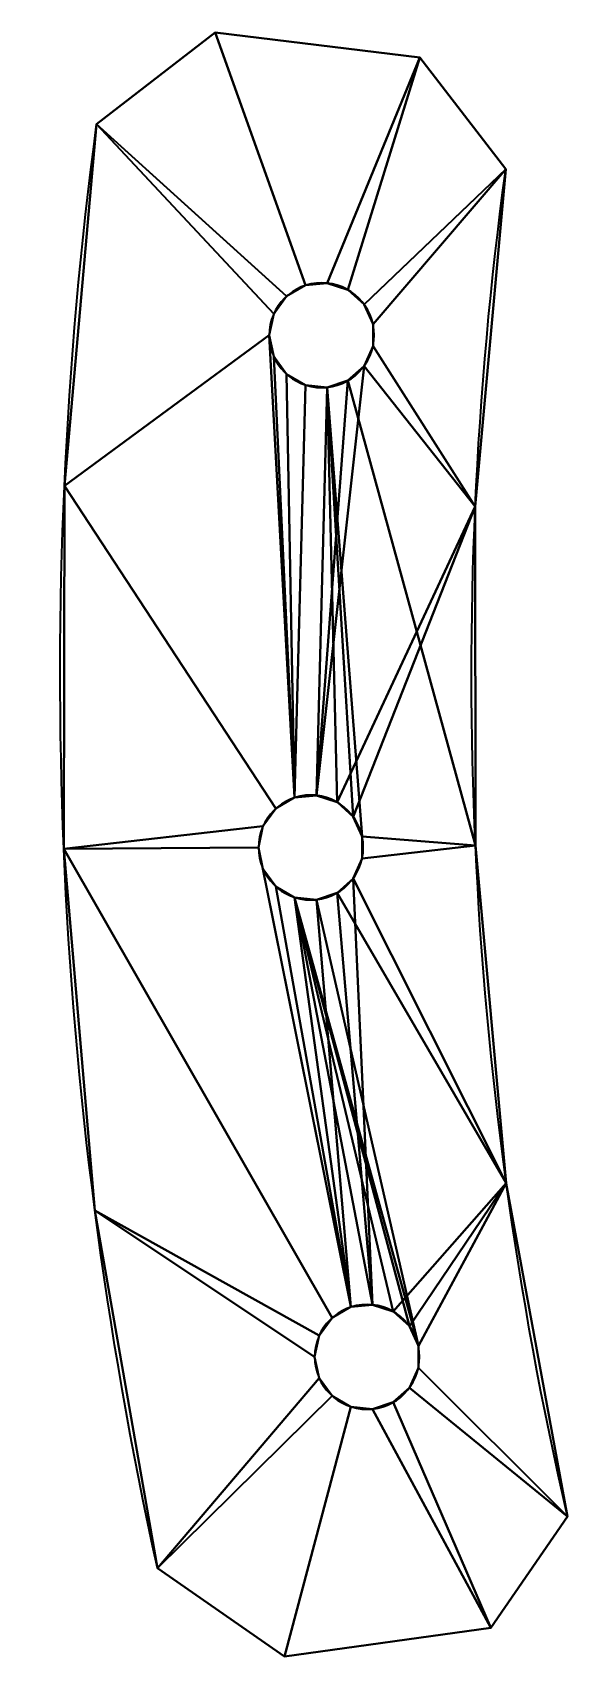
# Model space of a CAD drawing. Header units: millimetres. Extents: x 0 to 279, y 0 to 137.
# Drawn here: x 252.6 to 278.6, y 57.9 to 136.9 of the extents above; entities outside this region: 1.
import ezdxf

# ---------------------------------------------------------------- set-up
doc = ezdxf.new("R2010")
doc.units = ezdxf.units.MM
doc.layers.add('1', color=7, linetype='Continuous', true_color=0xffffff)
doc.layers.add('61', color=7, linetype='Continuous', true_color=0xffffff)

# ---------------------------------------------------------------- blocks, each defined once
blk = doc.blocks.new('UG_SURFACE_001')
at = {"layer": '1', "color": 252, "linetype": 'Continuous', "lineweight": 35}
for points in [[(255.759448, 132.422298, 3.5), (261.528254, 136.88086, 3.5), (265.911281, 124.592975, 3.5), (264.992982, 124.062799, 3.5)], [(264.992982, 124.062799, 5.5), (265.911281, 124.592975, 5.5), (261.528254, 136.88086, 5.5), (255.759448, 132.422298, 5.5)], [(261.528254, 136.88086, 5.5), (261.528254, 136.88086, 3.5), (255.759448, 132.422298, 3.5), (255.759448, 132.422298, 5.5)], [(266.965806, 124.70381, 3.5), (265.911281, 124.592975, 3.5), (261.528254, 136.88086, 3.5), (271.471292, 135.660008, 3.5)], [(271.471292, 135.660008, 5.5), (261.528254, 136.88086, 5.5), (265.911281, 124.592975, 5.5), (266.965806, 124.70381, 5.5)], [(271.471292, 135.660008, 5.5), (271.471292, 135.660008, 3.5), (261.528254, 136.88086, 3.5), (261.528254, 136.88086, 5.5)], [(267.974257, 124.376141, 3.5), (266.965806, 124.70381, 3.5), (271.471292, 135.660008, 3.5)], [(271.471292, 135.660008, 5.5), (266.965806, 124.70381, 5.5), (267.974257, 124.376141, 5.5)], [(271.471292, 135.660008, 3.5), (275.646567, 130.243257, 3.5), (268.762261, 123.666629, 3.5), (267.974257, 124.376141, 3.5)], [(267.974257, 124.376141, 5.5), (268.762261, 123.666629, 5.5), (275.646567, 130.243257, 5.5), (271.471292, 135.660008, 5.5)], [(271.471292, 135.660008, 3.5), (271.471292, 135.660008, 5.5), (275.646567, 130.243257, 5.5), (275.646567, 130.243257, 3.5)], [(264.369726, 123.204954, 3.5), (264.149278, 122.167781, 3.5), (254.191697, 114.848718, 3.5), (255.759448, 132.422298, 3.5)], [(255.759448, 132.422298, 5.5), (254.191697, 114.848718, 5.5), (264.149278, 122.167781, 5.5), (264.369726, 123.204954, 5.5)], [(254.191697, 114.848718, 3.5), (254.191697, 114.848718, 5.5), (255.759448, 132.422298, 5.5), (255.759448, 132.422298, 3.5)], [(255.759448, 132.422298, 3.5), (264.992982, 124.062799, 3.5), (264.369726, 123.204954, 3.5)], [(264.369726, 123.204954, 5.5), (264.992982, 124.062799, 5.5), (255.759448, 132.422298, 5.5)], [(275.646567, 130.243257, 3.5), (269.19353, 122.697949, 3.5), (268.762261, 123.666629, 3.5)], [(268.762261, 123.666629, 5.5), (269.19353, 122.697949, 5.5), (275.646567, 130.243257, 5.5)], [(269.19353, 121.637605, 3.5), (269.19353, 122.697949, 3.5), (275.646567, 130.243257, 3.5), (274.166405, 113.837369, 3.5)], [(274.166405, 113.837369, 5.5), (275.646567, 130.243257, 5.5), (269.19353, 122.697949, 5.5), (269.19353, 121.637605, 5.5)], [(275.646567, 130.243257, 3.5), (275.646567, 130.243257, 5.5), (274.166405, 113.837369, 5.5), (274.166405, 113.837369, 3.5)], [(264.992982, 124.062799, 3.5), (264.992982, 124.062799, 5.5), (264.369726, 123.204954, 5.5), (264.369726, 123.204954, 3.5)], [(265.911281, 124.592975, 3.5), (265.911281, 124.592975, 5.5), (264.992982, 124.062799, 5.5), (264.992982, 124.062799, 3.5)], [(266.965806, 124.70381, 3.5), (266.965806, 124.70381, 5.5), (265.911281, 124.592975, 5.5), (265.911281, 124.592975, 3.5)], [(267.974257, 124.376141, 3.5), (267.974257, 124.376141, 5.5), (266.965806, 124.70381, 5.5), (266.965806, 124.70381, 3.5)], [(268.762261, 123.666629, 3.5), (268.762261, 123.666629, 5.5), (267.974257, 124.376141, 5.5), (267.974257, 124.376141, 3.5)], [(264.369726, 123.204954, 3.5), (264.369726, 123.204954, 5.5), (264.149278, 122.167781, 5.5), (264.149278, 122.167781, 3.5)], [(269.19353, 122.697949, 3.5), (269.19353, 122.697949, 5.5), (268.762261, 123.666629, 5.5), (268.762261, 123.666629, 3.5)], [(269.19353, 121.637605, 3.5), (269.19353, 121.637605, 5.5), (269.19353, 122.697949, 5.5), (269.19353, 122.697949, 3.5)], [(254.191697, 114.848718, 3.5), (264.149278, 122.167781, 3.5), (265.383929, 99.692009, 3.5), (264.46566, 99.161834, 3.5)], [(264.46566, 99.161834, 5.5), (265.383929, 99.692009, 5.5), (264.149278, 122.167781, 5.5), (254.191697, 114.848718, 5.5)], [(264.149278, 122.167781, 3.5), (264.149278, 122.167781, 5.5), (264.369726, 121.130601, 5.5), (264.369726, 121.130601, 3.5)], [(265.383929, 99.692009, 3.5), (264.149278, 122.167781, 3.5), (264.369726, 121.130601, 3.5)], [(264.369726, 121.130601, 5.5), (264.149278, 122.167781, 5.5), (265.383929, 99.692009, 5.5)], [(268.762261, 120.668925, 3.5), (268.762261, 120.668925, 5.5), (269.19353, 121.637605, 5.5), (269.19353, 121.637605, 3.5)], [(274.166405, 113.837369, 3.5), (268.762261, 120.668925, 3.5), (269.19353, 121.637605, 3.5)], [(269.19353, 121.637605, 5.5), (268.762261, 120.668925, 5.5), (274.166405, 113.837369, 5.5)], [(264.369726, 121.130601, 3.5), (264.369726, 121.130601, 5.5), (264.992982, 120.272756, 5.5), (264.992982, 120.272756, 3.5)], [(264.369726, 121.130601, 3.5), (264.992982, 120.272756, 3.5), (265.383929, 99.692009, 3.5)], [(265.383929, 99.692009, 5.5), (264.992982, 120.272756, 5.5), (264.369726, 121.130601, 5.5)], [(264.992982, 120.272756, 3.5), (264.992982, 120.272756, 5.5), (265.911281, 119.74258, 5.5), (265.911281, 119.74258, 3.5)], [(264.992982, 120.272756, 3.5), (265.911281, 119.74258, 3.5), (265.383929, 99.692009, 3.5)], [(265.383929, 99.692009, 5.5), (265.911281, 119.74258, 5.5), (264.992982, 120.272756, 5.5)], [(267.446935, 99.475175, 3.5), (266.438484, 99.802844, 3.5), (268.762261, 120.668925, 3.5), (274.166405, 113.837369, 3.5)], [(267.974257, 119.959414, 3.5), (268.762261, 120.668925, 3.5), (266.438484, 99.802844, 3.5)], [(267.974257, 119.959414, 3.5), (267.974257, 119.959414, 5.5), (268.762261, 120.668925, 5.5), (268.762261, 120.668925, 3.5)], [(274.175644, 97.364835, 5.5), (274.166405, 113.837369, 5.5), (268.762261, 120.668925, 5.5), (267.974257, 119.959414, 5.5)], [(266.438484, 99.802844, 3.5), (265.383929, 99.692009, 3.5), (265.911281, 119.74258, 3.5), (266.965806, 119.631745, 3.5)], [(266.965806, 119.631745, 5.5), (265.911281, 119.74258, 5.5), (265.383929, 99.692009, 5.5), (266.438484, 99.802844, 5.5)], [(265.911281, 119.74258, 3.5), (265.911281, 119.74258, 5.5), (266.965806, 119.631745, 5.5), (266.965806, 119.631745, 3.5)], [(266.438484, 99.802844, 3.5), (266.965806, 119.631745, 3.5), (267.974257, 119.959414, 3.5)], [(266.965806, 119.631745, 5.5), (266.438484, 99.802844, 5.5), (267.446935, 99.475175, 5.5)], [(266.965806, 119.631745, 3.5), (266.965806, 119.631745, 5.5), (267.974257, 119.959414, 5.5), (267.974257, 119.959414, 3.5)], [(267.974257, 119.959414, 5.5), (266.965806, 119.631745, 5.5), (268.666208, 97.796991, 5.5), (274.175644, 97.364835, 5.5)], [(267.446935, 99.475175, 5.5), (268.234909, 98.765664, 5.5), (266.965806, 119.631745, 5.5)], [(268.234909, 98.765664, 5.5), (268.666208, 97.796991, 5.5), (266.965806, 119.631745, 5.5)], [(254.163355, 97.205356, 3.5), (254.191697, 114.848718, 3.5), (264.46566, 99.161834, 3.5), (263.842374, 98.303989, 3.5)], [(263.842374, 98.303989, 5.5), (264.46566, 99.161834, 5.5), (254.191697, 114.848718, 5.5), (254.163355, 97.205356, 5.5)], [(254.163355, 97.205356, 3.5), (254.163355, 97.205356, 5.5), (254.191697, 114.848718, 5.5), (254.191697, 114.848718, 3.5)], [(274.166405, 113.837369, 3.5), (268.234909, 98.765664, 3.5), (267.446935, 99.475175, 3.5)], [(274.166405, 113.837369, 3.5), (274.175644, 97.364835, 3.5), (268.666208, 97.796991, 3.5), (268.234909, 98.765664, 3.5)], [(274.166405, 113.837369, 3.5), (274.166405, 113.837369, 5.5), (274.175644, 97.364835, 5.5), (274.175644, 97.364835, 3.5)], [(265.383929, 99.692009, 3.5), (265.383929, 99.692009, 5.5), (264.46566, 99.161834, 5.5), (264.46566, 99.161834, 3.5)], [(266.438484, 99.802844, 3.5), (266.438484, 99.802844, 5.5), (265.383929, 99.692009, 5.5), (265.383929, 99.692009, 3.5)], [(267.446935, 99.475175, 3.5), (267.446935, 99.475175, 5.5), (266.438484, 99.802844, 5.5), (266.438484, 99.802844, 3.5)], [(268.234909, 98.765664, 3.5), (268.234909, 98.765664, 5.5), (267.446935, 99.475175, 5.5), (267.446935, 99.475175, 3.5)], [(264.46566, 99.161834, 3.5), (264.46566, 99.161834, 5.5), (263.842374, 98.303989, 5.5), (263.842374, 98.303989, 3.5)], [(268.666208, 97.796991, 3.5), (268.666208, 97.796991, 5.5), (268.234909, 98.765664, 5.5), (268.234909, 98.765664, 3.5)], [(263.842374, 98.303989, 3.5), (263.621926, 97.266816, 3.5), (254.163355, 97.205356, 3.5)], [(254.163355, 97.205356, 5.5), (263.621926, 97.266816, 5.5), (263.842374, 98.303989, 5.5)], [(263.842374, 98.303989, 3.5), (263.842374, 98.303989, 5.5), (263.621926, 97.266816, 5.5), (263.621926, 97.266816, 3.5)], [(254.163355, 97.205356, 3.5), (263.621926, 97.266816, 3.5), (268.118292, 74.93601, 3.5), (267.200023, 74.405834, 3.5)], [(267.200023, 74.405834, 5.5), (268.118292, 74.93601, 5.5), (263.621926, 97.266816, 5.5), (254.163355, 97.205356, 5.5)], [(255.67472, 79.626821, 3.5), (254.163355, 97.205356, 3.5), (267.200023, 74.405834, 3.5), (266.576767, 73.547997, 3.5)], [(266.576767, 73.547997, 5.5), (267.200023, 74.405834, 5.5), (254.163355, 97.205356, 5.5), (255.67472, 79.626821, 5.5)], [(255.67472, 79.626821, 3.5), (255.67472, 79.626821, 5.5), (254.163355, 97.205356, 5.5), (254.163355, 97.205356, 3.5)], [(268.118292, 74.93601, 3.5), (263.621926, 97.266816, 3.5), (263.842374, 96.229635, 3.5)], [(263.842374, 96.229635, 5.5), (263.621926, 97.266816, 5.5), (268.118292, 74.93601, 5.5)], [(263.621926, 97.266816, 3.5), (263.621926, 97.266816, 5.5), (263.842374, 96.229635, 5.5), (263.842374, 96.229635, 3.5)], [(274.175644, 97.364835, 3.5), (275.674224, 80.960616, 3.5), (268.234909, 95.76796, 3.5), (268.666208, 96.73664, 3.5)], [(268.666208, 96.73664, 5.5), (268.234909, 95.76796, 5.5), (275.674224, 80.960616, 5.5), (274.175644, 97.364835, 5.5)], [(268.666208, 96.73664, 3.5), (268.666208, 97.796991, 3.5), (274.175644, 97.364835, 3.5)], [(274.175644, 97.364835, 5.5), (268.666208, 97.796991, 5.5), (268.666208, 96.73664, 5.5)], [(268.666208, 96.73664, 3.5), (268.666208, 96.73664, 5.5), (268.666208, 97.796991, 5.5), (268.666208, 97.796991, 3.5)], [(274.175644, 97.364835, 3.5), (274.175644, 97.364835, 5.5), (275.674224, 80.960616, 5.5), (275.674224, 80.960616, 3.5)], [(268.234909, 95.76796, 3.5), (268.234909, 95.76796, 5.5), (268.666208, 96.73664, 5.5), (268.666208, 96.73664, 3.5)], [(263.842374, 96.229635, 3.5), (264.46566, 95.371798, 3.5), (268.118292, 74.93601, 3.5)], [(268.118292, 74.93601, 5.5), (264.46566, 95.371798, 5.5), (263.842374, 96.229635, 5.5)], [(263.842374, 96.229635, 3.5), (263.842374, 96.229635, 5.5), (264.46566, 95.371798, 5.5), (264.46566, 95.371798, 3.5)], [(267.446935, 95.058449, 3.5), (268.234909, 95.76796, 3.5), (275.674224, 80.960616, 3.5)], [(269.172847, 75.046845, 5.5), (268.234909, 95.76796, 5.5), (267.446935, 95.058449, 5.5)], [(267.446935, 95.058449, 3.5), (267.446935, 95.058449, 5.5), (268.234909, 95.76796, 5.5), (268.234909, 95.76796, 3.5)], [(275.674224, 80.960616, 5.5), (268.234909, 95.76796, 5.5), (269.172847, 75.046845, 5.5), (270.181298, 74.719183, 5.5)], [(264.46566, 95.371798, 3.5), (265.383929, 94.841622, 3.5), (269.172847, 75.046845, 3.5), (268.118292, 74.93601, 3.5)], [(268.118292, 74.93601, 5.5), (265.383929, 94.841622, 5.5), (264.46566, 95.371798, 5.5)], [(264.46566, 95.371798, 3.5), (264.46566, 95.371798, 5.5), (265.383929, 94.841622, 5.5), (265.383929, 94.841622, 3.5)], [(271.400571, 73.040992, 3.5), (265.383929, 94.841622, 3.5), (266.438484, 94.73078, 3.5)], [(265.383929, 94.841622, 3.5), (270.969301, 74.009672, 3.5), (270.181298, 74.719183, 3.5)], [(265.383929, 94.841622, 3.5), (271.400571, 73.040992, 3.5), (270.969301, 74.009672, 3.5)], [(270.181298, 74.719183, 3.5), (269.172847, 75.046845, 3.5), (265.383929, 94.841622, 3.5)], [(266.438484, 94.73078, 5.5), (265.383929, 94.841622, 5.5), (268.118292, 74.93601, 5.5)], [(265.383929, 94.841622, 3.5), (265.383929, 94.841622, 5.5), (266.438484, 94.73078, 5.5), (266.438484, 94.73078, 3.5)], [(271.400571, 73.040992, 3.5), (266.438484, 94.73078, 3.5), (267.446935, 95.058449, 3.5), (275.674224, 80.960616, 3.5)], [(267.446935, 95.058449, 5.5), (266.438484, 94.73078, 5.5), (268.118292, 74.93601, 5.5), (269.172847, 75.046845, 5.5)], [(266.438484, 94.73078, 3.5), (266.438484, 94.73078, 5.5), (267.446935, 95.058449, 5.5), (267.446935, 95.058449, 3.5)], [(270.181298, 74.719183, 5.5), (270.969301, 74.009672, 5.5), (275.674224, 80.960616, 5.5)], [(270.969301, 74.009672, 5.5), (271.400571, 73.040992, 5.5), (275.674224, 80.960616, 5.5)], [(275.674224, 80.960616, 3.5), (278.649867, 64.759083, 3.5), (271.400571, 71.98064, 3.5), (271.400571, 73.040992, 3.5)], [(278.649867, 64.759083, 5.5), (275.674224, 80.960616, 5.5), (271.400571, 73.040992, 5.5), (271.400571, 71.98064, 5.5)], [(275.674224, 80.960616, 3.5), (275.674224, 80.960616, 5.5), (278.649867, 64.759083, 5.5), (278.649867, 64.759083, 3.5)], [(258.714199, 62.24722, 3.5), (255.67472, 79.626821, 3.5), (266.356289, 72.510816, 3.5), (266.576767, 71.473636, 3.5)], [(266.576767, 73.547997, 3.5), (266.356289, 72.510816, 3.5), (255.67472, 79.626821, 3.5)], [(255.67472, 79.626821, 5.5), (266.356289, 72.510816, 5.5), (266.576767, 73.547997, 5.5)], [(266.576767, 71.473636, 5.5), (266.356289, 72.510816, 5.5), (255.67472, 79.626821, 5.5), (258.714199, 62.24722, 5.5)], [(258.714199, 62.24722, 3.5), (258.714199, 62.24722, 5.5), (255.67472, 79.626821, 5.5), (255.67472, 79.626821, 3.5)], [(269.172847, 75.046845, 3.5), (269.172847, 75.046845, 5.5), (268.118292, 74.93601, 5.5), (268.118292, 74.93601, 3.5)], [(270.181298, 74.719183, 3.5), (270.181298, 74.719183, 5.5), (269.172847, 75.046845, 5.5), (269.172847, 75.046845, 3.5)], [(267.200023, 74.405834, 3.5), (267.200023, 74.405834, 5.5), (266.576767, 73.547997, 5.5), (266.576767, 73.547997, 3.5)], [(268.118292, 74.93601, 3.5), (268.118292, 74.93601, 5.5), (267.200023, 74.405834, 5.5), (267.200023, 74.405834, 3.5)], [(270.969301, 74.009672, 3.5), (270.969301, 74.009672, 5.5), (270.181298, 74.719183, 5.5), (270.181298, 74.719183, 3.5)], [(266.576767, 73.547997, 3.5), (266.576767, 73.547997, 5.5), (266.356289, 72.510816, 5.5), (266.356289, 72.510816, 3.5)], [(271.400571, 73.040992, 3.5), (271.400571, 73.040992, 5.5), (270.969301, 74.009672, 5.5), (270.969301, 74.009672, 3.5)], [(271.400571, 71.98064, 3.5), (271.400571, 71.98064, 5.5), (271.400571, 73.040992, 5.5), (271.400571, 73.040992, 3.5)], [(266.356289, 72.510816, 3.5), (266.356289, 72.510816, 5.5), (266.576767, 71.473636, 5.5), (266.576767, 71.473636, 3.5)], [(270.969301, 71.011968, 3.5), (271.400571, 71.98064, 3.5), (278.649867, 64.759083, 3.5)], [(278.649867, 64.759083, 5.5), (271.400571, 71.98064, 5.5), (270.969301, 71.011968, 5.5)], [(270.969301, 71.011968, 3.5), (270.969301, 71.011968, 5.5), (271.400571, 71.98064, 5.5), (271.400571, 71.98064, 3.5)], [(266.576767, 71.473636, 3.5), (267.200023, 70.615798, 3.5), (258.714199, 62.24722, 3.5)], [(258.714199, 62.24722, 5.5), (267.200023, 70.615798, 5.5), (266.576767, 71.473636, 5.5)], [(266.576767, 71.473636, 3.5), (266.576767, 71.473636, 5.5), (267.200023, 70.615798, 5.5), (267.200023, 70.615798, 3.5)], [(267.200023, 70.615798, 3.5), (268.118292, 70.085622, 3.5), (264.897794, 57.946403, 3.5), (258.714199, 62.24722, 3.5)], [(258.714199, 62.24722, 5.5), (264.897794, 57.946403, 5.5), (268.118292, 70.085622, 5.5), (267.200023, 70.615798, 5.5)], [(267.200023, 70.615798, 3.5), (267.200023, 70.615798, 5.5), (268.118292, 70.085622, 5.5), (268.118292, 70.085622, 3.5)], [(274.924278, 59.344471, 3.5), (269.172847, 69.974788, 3.5), (270.181298, 70.302449, 3.5)], [(270.181298, 70.302449, 5.5), (269.172847, 69.974788, 5.5), (274.924278, 59.344471, 5.5)], [(269.172847, 69.974788, 3.5), (269.172847, 69.974788, 5.5), (270.181298, 70.302449, 5.5), (270.181298, 70.302449, 3.5)], [(278.649867, 64.759083, 3.5), (274.924278, 59.344471, 3.5), (270.181298, 70.302449, 3.5), (270.969301, 71.011968, 3.5)], [(270.969301, 71.011968, 5.5), (270.181298, 70.302449, 5.5), (274.924278, 59.344471, 5.5), (278.649867, 64.759083, 5.5)], [(270.181298, 70.302449, 3.5), (270.181298, 70.302449, 5.5), (270.969301, 71.011968, 5.5), (270.969301, 71.011968, 3.5)], [(274.924278, 59.344471, 3.5), (264.897794, 57.946403, 3.5), (268.118292, 70.085622, 3.5), (269.172847, 69.974788, 3.5)], [(269.172847, 69.974788, 5.5), (268.118292, 70.085622, 5.5), (264.897794, 57.946403, 5.5), (274.924278, 59.344471, 5.5)], [(268.118292, 70.085622, 3.5), (268.118292, 70.085622, 5.5), (269.172847, 69.974788, 5.5), (269.172847, 69.974788, 3.5)], [(274.924278, 59.344471, 5.5), (274.924278, 59.344471, 3.5), (278.649867, 64.759083, 3.5), (278.649867, 64.759083, 5.5)], [(264.897794, 57.946403, 3.5), (264.897794, 57.946403, 5.5), (258.714199, 62.24722, 5.5), (258.714199, 62.24722, 3.5)], [(274.924278, 59.344471, 3.5), (274.924278, 59.344471, 5.5), (264.897794, 57.946403, 5.5), (264.897794, 57.946403, 3.5)]]:
    blk.add_3dface(points, dxfattribs=at)

msp = doc.modelspace()

# ---------------------------------------------------------------- linework, layer by layer
at = {"layer": '1', "color": 252, "linetype": 'Continuous', "lineweight": 35}
for p, q in [((255.759455, 132.422305, 3.5), (261.52825, 136.880859, 3.5)), ((261.52825, 136.880859, 5.5), (255.759455, 132.422305, 5.5)), ((261.52825, 136.880859, 3.5), (271.471285, 135.660008, 3.5)), ((271.471285, 135.660008, 5.5), (261.52825, 136.880859, 5.5)), ((261.52825, 136.880859, 3.5), (261.52825, 136.880859, 5.5)), ((271.471285, 135.660008, 3.5), (275.646576, 130.243258, 3.5)), ((275.646576, 130.243258, 5.5), (271.471285, 135.660008, 5.5)), ((271.471285, 135.660008, 5.5), (271.471285, 135.660008, 3.5)), ((255.759455, 132.422305, 5.5), (255.759455, 132.422305, 3.5)), ((275.646576, 130.243258, 3.5), (275.646576, 130.243258, 5.5)), ((278.649876, 64.759082, 3.5), (274.92427, 59.344472, 3.5)), ((274.92427, 59.344472, 5.5), (278.649876, 64.759082, 5.5)), ((278.649876, 64.759082, 5.5), (278.649876, 64.759082, 3.5)), ((258.714213, 62.247222, 3.5), (258.714213, 62.247222, 5.5)), ((264.897795, 57.946404, 3.5), (258.714213, 62.247222, 3.5)), ((258.714213, 62.247222, 5.5), (264.897795, 57.946404, 5.5)), ((274.92427, 59.344472, 3.5), (264.897795, 57.946404, 3.5)), ((264.897795, 57.946404, 5.5), (274.92427, 59.344472, 5.5)), ((274.92427, 59.344472, 3.5), (274.92427, 59.344472, 5.5)), ((264.897795, 57.946404, 5.5), (264.897795, 57.946404, 3.5))]:
    msp.add_line(p, q, dxfattribs=at)
at = {"layer": '1', "color": 252, "linetype": 'Continuous', "lineweight": 35, "extrusion": (0, 0, -1)}
for centre in [(-266.699268, 122.167778, -3.5), (-266.699268, 122.167778, -5.5), (-266.17193, 97.266813, -3.5), (-266.17193, 97.266813, -5.5), (-268.906299, 72.510817, -5.5), (-268.906299, 72.510817, -3.5)]:
    msp.add_circle(centre, 2.55, dxfattribs=at)
for centre, radius, start, end in [((-455.984544, 105.703139, -3.5), 202, 347.576945, 7.600966), ((-455.984544, 105.703139, -5.5), 202, 347.576945, 7.600966), ((-455.984544, 105.703139, -3.5), 182, 346.999042, 7.749126), ((-455.984544, 105.703139, -5.5), 182, 346.999042, 7.749126)]:
    msp.add_arc(centre, radius, start, end, dxfattribs=at)
at = {"layer": '61', "color": 23, "linetype": 'Continuous', "lineweight": 70}
msp.add_point((0, 0), dxfattribs=at)

# ---------------------------------------------------------------- block references
at = {"layer": '1', "color": 252, "linetype": 'Continuous', "lineweight": 35}
msp.add_blockref('UG_SURFACE_001', (0, 0), dxfattribs=at)

doc.saveas('drawing.dxf')
